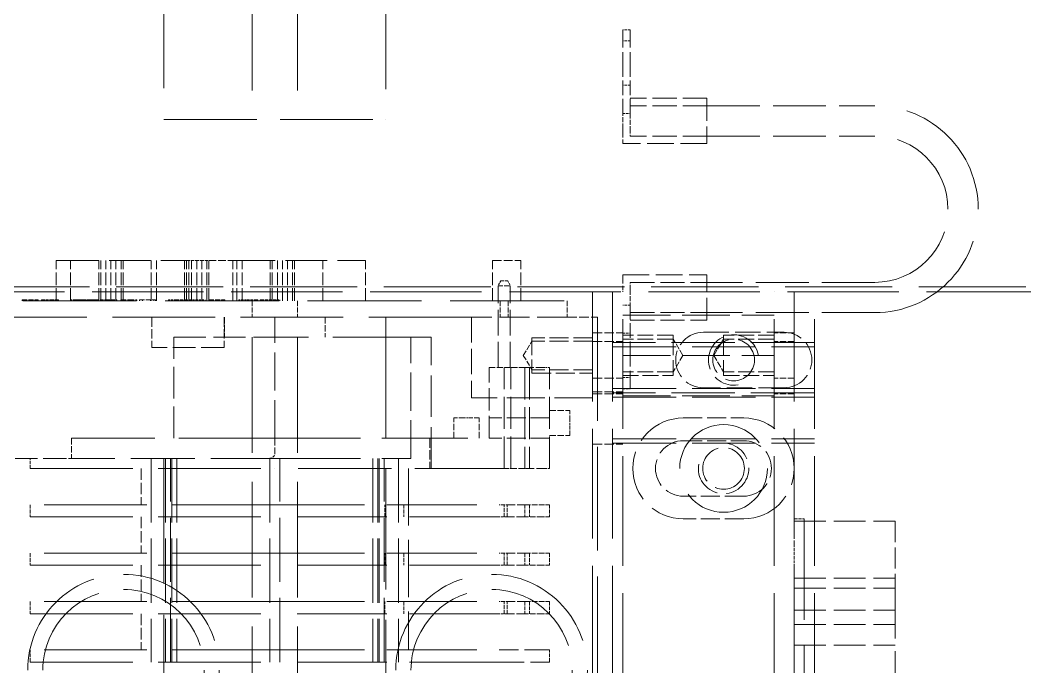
# Model space of a CAD drawing. Header units: millimetres. Extents: x 0 to 5945, y 0 to 4205.
# Drawn here: x 1656.8 to 1756.5, y 2603.3 to 2667.4 of the extents above; entities that cross this region are included whole.
import ezdxf

# ---------------------------------------------------------------- set-up
doc = ezdxf.new("R2010")
doc.units = ezdxf.units.MM
doc.header["$LTSCALE"] = 5
doc.linetypes.add('DASHED', pattern=[0.2067, 0.1654, -0.0413])
doc.layers.add('가려진 것(ISO)', color=2, linetype='DASHED', lineweight=18)

msp = doc.modelspace()

# ---------------------------------------------------------------- linework, layer by layer
at = {"layer": '가려진 것(ISO)', "ltscale": 14.513788}
for p, q in [((1693.076, 2702.557), (1693.076, 2657.557)), ((1693.077, 2637.957), (1693.077, 2592.957))]:
    msp.add_line(p, q, dxfattribs=at)
at = {"layer": '가려진 것(ISO)', "ltscale": 13.868731}
for p, q in [((1679.826, 2700.557), (1679.826, 2657.557)), ((1684.326, 2700.557), (1684.326, 2657.557)), ((1679.827, 2635.957), (1679.827, 2592.957)), ((1684.327, 2635.957), (1684.327, 2592.957))]:
    msp.add_line(p, q, dxfattribs=at)
at = {"layer": '가려진 것(ISO)', "ltscale": 14.997581}
for p, q in [((1671.076, 2688.557), (1671.076, 2657.557)), ((1671.077, 2623.957), (1671.077, 2592.957))]:
    msp.add_line(p, q, dxfattribs=at)
at = {"layer": '가려진 것(ISO)', "ltscale": 2.143226}
for p, q in [((1716.577, 2666.457), (1716.577, 2662.716)), ((1717.327, 2666.457), (1717.327, 2662.716)), ((1717.327, 2630.857), (1717.327, 2634.598))]:
    msp.add_line(p, q, dxfattribs=at)
at = {"layer": '가려진 것(ISO)', "ltscale": 0.285604}
for p, q in [((1717.327, 2666.457), (1716.577, 2666.457)), ((1717.327, 2665.357), (1716.577, 2665.357)), ((1717.327, 2660.957), (1716.577, 2660.957)), ((1716.577, 2658.157), (1717.327, 2658.157)), ((1717.327, 2639.157), (1716.577, 2639.157)), ((1716.577, 2636.357), (1717.327, 2636.357)), ((1716.577, 2631.957), (1717.327, 2631.957)), ((1716.577, 2630.857), (1717.327, 2630.857))]:
    msp.add_line(p, q, dxfattribs=at)
at = {"layer": '가려진 것(ISO)', "ltscale": 1.752175}
for p, q in [((1716.577, 2658.157), (1716.577, 2662.716)), ((1717.327, 2658.157), (1717.327, 2662.716)), ((1717.327, 2639.157), (1717.327, 2634.598))]:
    msp.add_line(p, q, dxfattribs=at)
at = {"layer": '가려진 것(ISO)', "ltscale": 2.895039}
for p, q in [((1724.927, 2659.657), (1717.327, 2659.657)), ((1724.927, 2658.907), (1717.327, 2658.907)), ((1724.927, 2655.907), (1717.327, 2655.907)), ((1717.327, 2641.407), (1724.927, 2641.407)), ((1717.327, 2638.407), (1724.927, 2638.407)), ((1717.327, 2637.657), (1724.927, 2637.657))]:
    msp.add_line(p, q, dxfattribs=at)
at = {"layer": '가려진 것(ISO)', "ltscale": 2.692601}
for p, q in [((1724.927, 2659.657), (1724.927, 2655.157)), ((1724.927, 2637.657), (1724.927, 2642.157))]:
    msp.add_line(p, q, dxfattribs=at)
at = {"layer": '가려진 것(ISO)', "ltscale": 6.34254}
for p, q in [((1724.927, 2658.907), (1741.577, 2658.907)), ((1724.927, 2655.907), (1741.577, 2655.907)), ((1741.577, 2641.407), (1724.927, 2641.407)), ((1741.577, 2638.407), (1724.927, 2638.407))]:
    msp.add_line(p, q, dxfattribs=at)
at = {"layer": '가려진 것(ISO)', "ltscale": 11.145789}
msp.add_line((1671.076, 2657.557), (1693.076, 2657.557), dxfattribs=at)
at = {"layer": '가려진 것(ISO)', "ltscale": 0.608079}
for p, q in [((1716.577, 2656.653), (1716.577, 2658.157)), ((1717.327, 2658.157), (1717.327, 2656.653)), ((1717.327, 2640.661), (1717.327, 2639.157))]:
    msp.add_line(p, q, dxfattribs=at)
at = {"layer": '가려진 것(ISO)', "ltscale": 1.053287}
for p, q in [((1716.577, 2656.653), (1716.577, 2655.157)), ((1716.577, 2642.157), (1716.577, 2640.661))]:
    msp.add_line(p, q, dxfattribs=at)
at = {"layer": '가려진 것(ISO)', "ltscale": 0.596443}
for p, q in [((1717.327, 2656.653), (1717.327, 2655.907)), ((1717.327, 2640.661), (1717.327, 2641.407))]:
    msp.add_line(p, q, dxfattribs=at)
at = {"layer": '가려진 것(ISO)', "ltscale": 3.180743}
for p, q in [((1724.927, 2655.157), (1716.577, 2655.157)), ((1716.577, 2642.157), (1724.927, 2642.157))]:
    msp.add_line(p, q, dxfattribs=at)
at = {"layer": '가려진 것(ISO)', "ltscale": 0.03796}
for p, q in [((1660.413, 2643.557), (1660.513, 2643.557)), ((1677.913, 2643.557), (1678.013, 2643.557))]:
    msp.add_line(p, q, dxfattribs=at)
at = {"layer": '가려진 것(ISO)', "ltscale": 1.523657}
for p, q in [((1660.413, 2639.557), (1660.413, 2643.557)), ((1661.834, 2639.557), (1661.834, 2643.557)), ((1664.631, 2639.557), (1664.631, 2643.557)), ((1664.831, 2639.557), (1664.831, 2643.557)), ((1665.33, 2639.557), (1665.33, 2643.557)), ((1665.83, 2639.557), (1665.83, 2643.557)), ((1666.329, 2639.557), (1666.329, 2643.557)), ((1666.829, 2639.557), (1666.829, 2643.557)), ((1667.028, 2639.557), (1667.028, 2643.557)), ((1669.826, 2639.557), (1669.826, 2643.557)), ((1670.334, 2639.557), (1670.334, 2643.557)), ((1673.131, 2639.557), (1673.131, 2643.557)), ((1673.331, 2639.557), (1673.331, 2643.557)), ((1673.561, 2639.557), (1673.561, 2643.557)), ((1673.83, 2639.557), (1673.83, 2643.557)), ((1674.33, 2639.557), (1674.33, 2643.557)), ((1674.829, 2639.557), (1674.829, 2643.557)), ((1675.329, 2639.557), (1675.329, 2643.557)), ((1675.528, 2639.557), (1675.528, 2643.557)), ((1677.913, 2639.557), (1677.913, 2643.557)), ((1678.326, 2639.557), (1678.326, 2643.557)), ((1678.834, 2639.557), (1678.834, 2643.557)), ((1681.631, 2639.557), (1681.631, 2643.557)), ((1681.831, 2639.557), (1681.831, 2643.557)), ((1682.33, 2639.557), (1682.33, 2643.557)), ((1682.83, 2639.557), (1682.83, 2643.557)), ((1683.329, 2639.557), (1683.329, 2643.557)), ((1683.829, 2639.557), (1683.829, 2643.557)), ((1684.028, 2639.557), (1684.028, 2643.557)), ((1686.826, 2639.557), (1686.826, 2643.557)), ((1691.061, 2639.557), (1691.061, 2643.557)), ((1703.677, 2639.557), (1703.677, 2643.557)), ((1706.477, 2639.557), (1706.477, 2643.557))]:
    msp.add_line(p, q, dxfattribs=at)
at = {"layer": '가려진 것(ISO)', "ltscale": 4.970381}
for p, q in [((1660.513, 2643.557), (1673.561, 2643.557)), ((1678.013, 2643.557), (1691.061, 2643.557))]:
    msp.add_line(p, q, dxfattribs=at)
at = {"layer": '가려진 것(ISO)', "ltscale": 0.145175}
msp.add_line((1673.561, 2643.557), (1673.83, 2643.557), dxfattribs=at)
at = {"layer": '가려진 것(ISO)', "ltscale": 0.268898}
msp.add_line((1673.83, 2643.557), (1674.33, 2643.557), dxfattribs=at)
at = {"layer": '가려진 것(ISO)', "ltscale": 0.269012}
msp.add_line((1674.33, 2643.557), (1674.829, 2643.557), dxfattribs=at)
at = {"layer": '가려진 것(ISO)', "ltscale": 0.269014}
msp.add_line((1674.829, 2643.557), (1675.329, 2643.557), dxfattribs=at)
at = {"layer": '가려진 것(ISO)', "ltscale": 0.107544}
msp.add_line((1675.329, 2643.557), (1675.528, 2643.557), dxfattribs=at)
at = {"layer": '가려진 것(ISO)', "ltscale": 0.908242}
msp.add_line((1675.528, 2643.557), (1677.913, 2643.557), dxfattribs=at)
at = {"layer": '가려진 것(ISO)', "ltscale": 1.0665}
msp.add_line((1703.677, 2643.557), (1706.477, 2643.557), dxfattribs=at)
at = {"layer": '가려진 것(ISO)', "ltscale": 0.212852}
for p, q in [((1704.477, 2641.557), (1704.227, 2641.057)), ((1705.177, 2641.557), (1705.427, 2641.057))]:
    msp.add_line(p, q, dxfattribs=at)
at = {"layer": '가려진 것(ISO)', "ltscale": 0.418765}
msp.add_line((1704.477, 2641.557), (1705.177, 2641.557), dxfattribs=at)
at = {"layer": '가려진 것(ISO)', "ltscale": 13.3425}
msp.add_line((1526.076, 2640.457), (1788.076, 2640.457), dxfattribs=at)
at = {"layer": '가려진 것(ISO)', "ltscale": 12.833244}
msp.add_line((1783.076, 2640.957), (1531.076, 2640.957), dxfattribs=at)
at = {"layer": '가려진 것(ISO)', "ltscale": 0.717954}
msp.add_line((1705.427, 2641.057), (1704.227, 2641.057), dxfattribs=at)
at = {"layer": '가려진 것(ISO)', "ltscale": 3.085509}
for p, q in [((1704.227, 2632.957), (1704.227, 2641.057)), ((1705.427, 2632.957), (1705.427, 2641.057))]:
    msp.add_line(p, q, dxfattribs=at)
at = {"layer": '가려진 것(ISO)', "ltscale": 13.131522}
for p, q in [((1713.577, 2640.457), (1713.577, 2545.457)), ((1715.576, 2640.457), (1715.576, 2545.457)), ((1716.577, 2545.457), (1716.577, 2640.457)), ((1731.577, 2545.457), (1731.577, 2640.457)), ((1733.577, 2640.457), (1733.577, 2545.457)), ((1735.576, 2545.457), (1735.576, 2640.457))]:
    msp.add_line(p, q, dxfattribs=at)
at = {"layer": '가려진 것(ISO)', "ltscale": 0.082451}
msp.add_line((1716.577, 2640.457), (1716.577, 2640.661), dxfattribs=at)
at = {"layer": '가려진 것(ISO)', "ltscale": 13.66715}
msp.add_line((1600.577, 2639.557), (1713.577, 2639.557), dxfattribs=at)
at = {"layer": '가려진 것(ISO)', "ltscale": 0.037994}
for p, q in [((1657.039, 2639.557), (1657.039, 2639.657)), ((1657.122, 2639.557), (1657.122, 2639.657)), ((1658.271, 2639.557), (1658.271, 2639.657)), ((1658.603, 2639.557), (1658.603, 2639.657)), ((1658.941, 2639.557), (1658.941, 2639.657)), ((1659.039, 2639.557), (1659.039, 2639.657)), ((1659.063, 2639.557), (1659.063, 2639.657)), ((1659.288, 2639.557), (1659.288, 2639.657)), ((1660.276, 2639.557), (1660.276, 2639.657)), ((1660.617, 2639.557), (1660.617, 2639.657)), ((1660.623, 2639.557), (1660.623, 2639.657)), ((1660.641, 2639.557), (1660.641, 2639.657)), ((1661.889, 2639.557), (1661.889, 2639.657)), ((1662.215, 2639.557), (1662.215, 2639.657)), ((1662.517, 2639.557), (1662.517, 2639.657)), ((1662.716, 2639.557), (1662.716, 2639.657)), ((1662.89, 2639.557), (1662.89, 2639.657)), ((1663.218, 2639.557), (1663.218, 2639.657)), ((1663.398, 2639.557), (1663.398, 2639.657)), ((1663.556, 2639.557), (1663.556, 2639.657)), ((1663.893, 2639.557), (1663.893, 2639.657)), ((1664.055, 2639.557), (1664.055, 2639.657)), ((1664.261, 2639.557), (1664.261, 2639.657)), ((1664.557, 2639.557), (1664.557, 2639.657)), ((1664.873, 2639.557), (1664.873, 2639.657)), ((1664.9, 2639.557), (1664.9, 2639.657)), ((1664.977, 2639.557), (1664.977, 2639.657)), ((1665.289, 2639.557), (1665.289, 2639.657)), ((1665.37, 2639.557), (1665.37, 2639.657)), ((1665.746, 2639.557), (1665.746, 2639.657)), ((1665.985, 2639.557), (1665.985, 2639.657)), ((1666.111, 2639.557), (1666.111, 2639.657)), ((1666.427, 2639.557), (1666.427, 2639.657)), ((1666.794, 2639.557), (1666.794, 2639.657)), ((1667.134, 2639.557), (1667.134, 2639.657)), ((1668.052, 2639.557), (1668.052, 2639.657)), ((1668.392, 2639.557), (1668.392, 2639.657)), ((1668.656, 2639.557), (1668.656, 2639.657)), ((1668.951, 2639.557), (1668.951, 2639.657)), ((1669.737, 2639.557), (1669.737, 2639.657)), ((1670.094, 2639.557), (1670.094, 2639.657)), ((1670.242, 2639.557), (1670.242, 2639.657)), ((1671.539, 2639.557), (1671.539, 2639.657)), ((1671.563, 2639.557), (1671.563, 2639.657)), ((1671.565, 2639.557), (1671.565, 2639.657)), ((1671.828, 2639.557), (1671.828, 2639.657)), ((1671.871, 2639.557), (1671.871, 2639.657)), ((1673.088, 2639.557), (1673.088, 2639.657)), ((1673.435, 2639.557), (1673.435, 2639.657)), ((1673.609, 2639.557), (1673.609, 2639.657)), ((1673.955, 2639.557), (1673.955, 2639.657)), ((1674.097, 2639.557), (1674.097, 2639.657)), ((1674.857, 2639.557), (1674.857, 2639.657)), ((1675.189, 2639.557), (1675.189, 2639.657)), ((1675.554, 2639.557), (1675.554, 2639.657)), ((1675.637, 2639.557), (1675.637, 2639.657)), ((1676.786, 2639.557), (1676.786, 2639.657)), ((1677.118, 2639.557), (1677.118, 2639.657)), ((1678.502, 2639.557), (1678.502, 2639.657)), ((1678.526, 2639.557), (1678.526, 2639.657)), ((1678.528, 2639.557), (1678.528, 2639.657)), ((1678.791, 2639.557), (1678.791, 2639.657)), ((1678.834, 2639.557), (1678.834, 2639.657)), ((1680.051, 2639.557), (1680.051, 2639.657)), ((1680.398, 2639.557), (1680.398, 2639.657)), ((1680.617, 2639.557), (1680.617, 2639.657)), ((1680.963, 2639.557), (1680.963, 2639.657)), ((1681.127, 2639.557), (1681.127, 2639.657)), ((1681.312, 2639.557), (1681.312, 2639.657)), ((1682.256, 2639.557), (1682.256, 2639.657)), ((1682.588, 2639.557), (1682.588, 2639.657))]:
    msp.add_line(p, q, dxfattribs=at)
at = {"layer": '가려진 것(ISO)', "ltscale": 0.595697}
for p, q in [((1657.039, 2639.657), (1658.603, 2639.657)), ((1675.554, 2639.657), (1677.118, 2639.657))]:
    msp.add_line(p, q, dxfattribs=at)
at = {"layer": '가려진 것(ISO)', "ltscale": 0.006846}
msp.add_line((1660.623, 2639.657), (1660.641, 2639.657), dxfattribs=at)
at = {"layer": '가려진 것(ISO)', "ltscale": 0.124153}
msp.add_line((1661.889, 2639.657), (1662.215, 2639.657), dxfattribs=at)
at = {"layer": '가려진 것(ISO)', "ltscale": 0.8211}
msp.add_line((1662.215, 2639.657), (1662.716, 2639.657), dxfattribs=at)
at = {"layer": '가려진 것(ISO)', "ltscale": 0.821279}
msp.add_line((1662.716, 2639.657), (1663.218, 2639.657), dxfattribs=at)
at = {"layer": '가려진 것(ISO)', "ltscale": 0.128783}
for p, q in [((1663.218, 2639.657), (1663.556, 2639.657)), ((1733.587, 2620.807), (1733.587, 2621.145)), ((1733.587, 2606.91), (1733.587, 2607.248))]:
    msp.add_line(p, q, dxfattribs=at)
at = {"layer": '가려진 것(ISO)', "ltscale": 0.811914}
msp.add_line((1663.556, 2639.657), (1664.055, 2639.657), dxfattribs=at)
at = {"layer": '가려진 것(ISO)', "ltscale": 0.812276}
msp.add_line((1664.055, 2639.657), (1664.557, 2639.657), dxfattribs=at)
at = {"layer": '가려진 것(ISO)', "ltscale": 0.130327}
msp.add_line((1664.557, 2639.657), (1664.9, 2639.657), dxfattribs=at)
at = {"layer": '가려진 것(ISO)', "ltscale": 0.046859}
msp.add_line((1664.9, 2639.657), (1664.977, 2639.657), dxfattribs=at)
at = {"layer": '가려진 것(ISO)', "ltscale": 0.149621}
msp.add_line((1664.977, 2639.657), (1665.37, 2639.657), dxfattribs=at)
at = {"layer": '가려진 것(ISO)', "ltscale": 0.413231}
msp.add_line((1665.37, 2639.657), (1666.111, 2639.657), dxfattribs=at)
at = {"layer": '가려진 것(ISO)', "ltscale": 0.120294}
msp.add_line((1666.111, 2639.657), (1666.427, 2639.657), dxfattribs=at)
at = {"layer": '가려진 것(ISO)', "ltscale": 0.604186}
msp.add_line((1668.656, 2639.657), (1670.242, 2639.657), dxfattribs=at)
at = {"layer": '가려진 것(ISO)', "ltscale": 0.239145}
msp.add_line((1674.561, 2639.657), (1675.189, 2639.657), dxfattribs=at)
at = {"layer": '가려진 것(ISO)', "ltscale": 0.609403}
for p, q in [((1679.827, 2639.557), (1679.827, 2637.957)), ((1684.327, 2639.557), (1684.327, 2637.957)), ((1704.427, 2639.557), (1704.427, 2637.957)), ((1705.227, 2639.557), (1705.227, 2637.957)), ((1711.077, 2639.557), (1711.077, 2637.957))]:
    msp.add_line(p, q, dxfattribs=at)
at = {"layer": '가려진 것(ISO)', "ltscale": 0.216764}
msp.add_line((1682.019, 2639.657), (1682.588, 2639.657), dxfattribs=at)
at = {"layer": '가려진 것(ISO)', "ltscale": 12.302163}
msp.add_line((1701.577, 2637.957), (1612.577, 2637.957), dxfattribs=at)
at = {"layer": '가려진 것(ISO)', "ltscale": 1.142718}
for p, q in [((1669.884, 2637.957), (1669.884, 2634.957)), ((1677.046, 2637.957), (1677.046, 2634.957)), ((1677.072, 2637.957), (1677.072, 2634.957)), ((1713.577, 2636.407), (1716.577, 2636.407)), ((1713.577, 2635.557), (1716.577, 2635.557)), ((1713.577, 2631.907), (1716.577, 2631.907)), ((1713.577, 2630.557), (1716.577, 2630.557)), ((1713.577, 2630.357), (1716.577, 2630.357)), ((1697.447, 2625.957), (1697.447, 2622.957)), ((1713.577, 2625.357), (1716.577, 2625.357))]:
    msp.add_line(p, q, dxfattribs=at)
at = {"layer": '가려진 것(ISO)', "ltscale": 0.761779}
for p, q in [((1677.077, 2637.957), (1677.077, 2635.957)), ((1687.077, 2637.957), (1687.077, 2635.957)), ((1733.577, 2636.407), (1731.577, 2636.407)), ((1733.577, 2635.557), (1731.577, 2635.557)), ((1733.577, 2631.907), (1731.577, 2631.907)), ((1733.577, 2630.357), (1731.577, 2630.357)), ((1709.327, 2628.707), (1711.327, 2628.707)), ((1699.827, 2625.957), (1699.827, 2627.957)), ((1702.327, 2625.957), (1702.327, 2627.957)), ((1661.932, 2625.957), (1661.932, 2623.957)), ((1709.327, 2626.207), (1711.327, 2626.207))]:
    msp.add_line(p, q, dxfattribs=at)
at = {"layer": '가려진 것(ISO)', "ltscale": 4.571172}
for p, q in [((1682.077, 2625.957), (1682.077, 2637.957)), ((1695.577, 2623.957), (1695.577, 2635.957)), ((1713.577, 2629.957), (1701.577, 2629.957))]:
    msp.add_line(p, q, dxfattribs=at)
at = {"layer": '가려진 것(ISO)', "ltscale": 3.047415}
for p, q in [((1701.577, 2637.957), (1701.577, 2629.957)), ((1724.576, 2636.457), (1732.576, 2636.457)), ((1732.576, 2630.957), (1724.576, 2630.957))]:
    msp.add_line(p, q, dxfattribs=at)
at = {"layer": '가려진 것(ISO)', "ltscale": 3.618824}
msp.add_line((1711.077, 2637.957), (1701.577, 2637.957), dxfattribs=at)
at = {"layer": '가려진 것(ISO)', "ltscale": 1.142352}
msp.add_line((1711.077, 2637.957), (1714.076, 2637.957), dxfattribs=at)
at = {"layer": '가려진 것(ISO)', "ltscale": 12.44039}
msp.add_line((1714.076, 2637.957), (1714.076, 2547.957), dxfattribs=at)
at = {"layer": '가려진 것(ISO)', "ltscale": 5.71399}
for p, q in [((1716.577, 2638.157), (1731.577, 2638.157)), ((1716.577, 2634.157), (1731.577, 2634.157)), ((1716.577, 2630.157), (1731.577, 2630.157))]:
    msp.add_line(p, q, dxfattribs=at)
at = {"layer": '가려진 것(ISO)', "ltscale": 3.809293}
for p, q in [((1672.077, 2635.957), (1682.077, 2635.957)), ((1672.077, 2625.957), (1672.077, 2635.957)), ((1704.823, 2622.957), (1704.823, 2632.957)), ((1705.498, 2622.957), (1705.498, 2632.957)), ((1706.869, 2632.957), (1706.869, 2622.957)), ((1707.327, 2632.957), (1707.327, 2622.957)), ((1709.327, 2622.957), (1709.327, 2632.957)), ((1733.577, 2617.727), (1743.577, 2617.727)), ((1733.577, 2612.075), (1743.577, 2612.075)), ((1733.577, 2611.099), (1743.577, 2611.099)), ((1733.577, 2608.897), (1743.577, 2608.897)), ((1733.577, 2607.495), (1743.577, 2607.495)), ((1733.577, 2605.446), (1743.577, 2605.446))]:
    msp.add_line(p, q, dxfattribs=at)
at = {"layer": '가려진 것(ISO)', "ltscale": 11.779073}
msp.add_line((1697.577, 2635.957), (1682.077, 2635.957), dxfattribs=at)
at = {"layer": '가려진 것(ISO)', "ltscale": 4.952111}
msp.add_line((1697.577, 2622.957), (1697.577, 2635.957), dxfattribs=at)
at = {"layer": '가려진 것(ISO)', "ltscale": 0.633194}
for q in [(1707.577, 2635.582), (1707.577, 2632.732)]:
    msp.add_line((1706.721, 2634.157), q, dxfattribs=at)
at = {"layer": '가려진 것(ISO)', "ltscale": 2.285536}
for p, q in [((1713.577, 2635.907), (1707.577, 2635.907)), ((1713.577, 2635.582), (1707.577, 2635.582)), ((1713.577, 2632.732), (1707.577, 2632.732)), ((1707.577, 2632.407), (1713.577, 2632.407)), ((1709.327, 2627.957), (1703.327, 2627.957)), ((1722.576, 2627.957), (1728.576, 2627.957)), ((1709.327, 2625.957), (1703.327, 2625.957)), ((1722.576, 2625.707), (1728.576, 2625.707)), ((1728.576, 2620.207), (1722.576, 2620.207)), ((1728.576, 2617.957), (1722.576, 2617.957))]:
    msp.add_line(p, q, dxfattribs=at)
at = {"layer": '가려진 것(ISO)', "ltscale": 2.094223}
msp.add_line((1707.577, 2635.907), (1707.577, 2632.407), dxfattribs=at)
at = {"layer": '가려진 것(ISO)', "ltscale": 7.618686}
for p, q in [((1735.576, 2635.457), (1715.576, 2635.457)), ((1715.576, 2635.024), (1735.576, 2635.024)), ((1715.576, 2630.89), (1735.576, 2630.89)), ((1735.576, 2630.457), (1715.576, 2630.457)), ((1715.576, 2630.024), (1735.576, 2630.024)), ((1715.576, 2625.89), (1735.576, 2625.89)), ((1715.576, 2625.457), (1735.576, 2625.457))]:
    msp.add_line(p, q, dxfattribs=at)
at = {"layer": '가려진 것(ISO)', "ltscale": 1.904597}
for p, q in [((1721.577, 2636.157), (1716.577, 2636.157)), ((1721.577, 2635.778), (1716.577, 2635.778)), ((1731.577, 2636.157), (1726.577, 2636.157)), ((1731.577, 2635.778), (1726.577, 2635.778)), ((1721.577, 2632.536), (1716.577, 2632.536)), ((1731.577, 2632.536), (1726.577, 2632.536)), ((1716.577, 2632.157), (1721.577, 2632.157)), ((1726.577, 2632.157), (1731.577, 2632.157))]:
    msp.add_line(p, q, dxfattribs=at)
at = {"layer": '가려진 것(ISO)', "ltscale": 2.393412}
for p, q in [((1721.577, 2636.157), (1721.577, 2632.157)), ((1726.577, 2636.157), (1726.577, 2632.157))]:
    msp.add_line(p, q, dxfattribs=at)
at = {"layer": '가려진 것(ISO)', "ltscale": 0.720299}
for p, q in [((1722.551, 2634.157), (1721.577, 2635.778)), ((1725.603, 2634.157), (1726.577, 2635.778)), ((1722.551, 2634.157), (1721.577, 2632.536)), ((1725.603, 2634.157), (1726.577, 2632.536))]:
    msp.add_line(p, q, dxfattribs=at)
at = {"layer": '가려진 것(ISO)', "ltscale": 2.728328}
msp.add_line((1677.046, 2634.957), (1669.884, 2634.957), dxfattribs=at)
at = {"layer": '가려진 것(ISO)', "ltscale": 0.013584}
msp.add_line((1677.072, 2634.957), (1677.046, 2634.957), dxfattribs=at)
at = {"layer": '가려진 것(ISO)', "ltscale": 0.731631}
msp.add_line((1703.327, 2632.957), (1705.248, 2632.957), dxfattribs=at)
at = {"layer": '가려진 것(ISO)', "ltscale": 2.666475}
msp.add_line((1703.327, 2625.957), (1703.327, 2632.957), dxfattribs=at)
at = {"layer": '가려진 것(ISO)', "ltscale": 0.149495}
for p, q in [((1705.248, 2632.957), (1705.498, 2632.957)), ((1705.498, 2622.957), (1705.248, 2622.957))]:
    msp.add_line(p, q, dxfattribs=at)
at = {"layer": '가려진 것(ISO)', "ltscale": 0.765764}
for p, q in [((1705.498, 2632.957), (1706.869, 2632.957)), ((1706.869, 2622.957), (1705.498, 2622.957))]:
    msp.add_line(p, q, dxfattribs=at)
at = {"layer": '가려진 것(ISO)', "ltscale": 1.061174}
for p, q in [((1706.869, 2632.957), (1708.906, 2632.957)), ((1708.906, 2622.957), (1706.869, 2622.957))]:
    msp.add_line(p, q, dxfattribs=at)
at = {"layer": '가려진 것(ISO)', "ltscale": 0.220967}
for p, q in [((1708.906, 2632.957), (1709.327, 2632.957)), ((1709.327, 2622.957), (1708.906, 2622.957))]:
    msp.add_line(p, q, dxfattribs=at)
at = {"layer": '가려진 것(ISO)', "ltscale": 0.598278}
for p, q in [((1711.327, 2627.707), (1711.327, 2628.707)), ((1700.827, 2627.957), (1699.827, 2627.957)), ((1702.327, 2627.957), (1701.327, 2627.957)), ((1711.327, 2626.207), (1711.327, 2627.207))]:
    msp.add_line(p, q, dxfattribs=at)
at = {"layer": '가려진 것(ISO)', "ltscale": 0.19037}
for p, q in [((1700.827, 2627.957), (1701.327, 2627.957)), ((1711.327, 2627.707), (1711.327, 2627.207))]:
    msp.add_line(p, q, dxfattribs=at)
at = {"layer": '가려진 것(ISO)', "ltscale": 11.501881}
msp.add_line((1682.077, 2625.957), (1661.932, 2625.957), dxfattribs=at)
at = {"layer": '가려진 것(ISO)', "ltscale": 0.897467}
msp.add_line((1682.077, 2625.957), (1682.077, 2624.457), dxfattribs=at)
at = {"layer": '가려진 것(ISO)', "ltscale": 10.2806}
msp.add_line((1682.077, 2625.957), (1703.327, 2625.957), dxfattribs=at)
at = {"layer": '가려진 것(ISO)', "ltscale": 2.679769}
msp.add_line((1653.559, 2623.957), (1660.594, 2623.957), dxfattribs=at)
at = {"layer": '가려진 것(ISO)', "ltscale": 0.380839}
for p, q in [((1657.827, 2622.957), (1657.827, 2623.957)), ((1733.577, 2617.957), (1734.577, 2617.957))]:
    msp.add_line(p, q, dxfattribs=at)
at = {"layer": '가려진 것(ISO)', "ltscale": 0.997552}
msp.add_line((1660.594, 2623.957), (1661.932, 2623.957), dxfattribs=at)
at = {"layer": '가려진 것(ISO)', "ltscale": 7.673842}
msp.add_line((1682.077, 2623.957), (1661.932, 2623.957), dxfattribs=at)
at = {"layer": '가려진 것(ISO)', "ltscale": 7.694874}
for p, q in [((1669.827, 2623.957), (1669.827, 2603.757)), ((1671.227, 2623.957), (1671.227, 2603.757)), ((1671.727, 2603.757), (1671.727, 2623.957)), ((1671.868, 2623.957), (1671.868, 2603.757)), ((1672.368, 2623.957), (1672.368, 2603.757)), ((1681.577, 2623.957), (1681.577, 2603.757)), ((1682.577, 2603.757), (1682.577, 2623.957)), ((1691.786, 2623.957), (1691.786, 2603.757)), ((1692.286, 2623.957), (1692.286, 2603.757)), ((1692.427, 2623.957), (1692.427, 2603.757)), ((1692.927, 2603.757), (1692.927, 2623.957)), ((1694.327, 2623.957), (1694.327, 2603.757))]:
    msp.add_line(p, q, dxfattribs=at)
at = {"layer": '가려진 것(ISO)', "ltscale": 10.259192}
msp.add_line((1682.077, 2623.957), (1695.577, 2623.957), dxfattribs=at)
at = {"layer": '가려진 것(ISO)', "ltscale": 12.2857}
for p, q in [((1657.827, 2622.957), (1682.077, 2622.957)), ((1682.077, 2619.357), (1657.827, 2619.357)), ((1657.827, 2618.157), (1682.077, 2618.157)), ((1682.077, 2614.557), (1657.827, 2614.557)), ((1657.827, 2613.357), (1682.077, 2613.357)), ((1682.077, 2609.757), (1657.827, 2609.757)), ((1657.827, 2608.557), (1682.077, 2608.557)), ((1682.077, 2604.957), (1657.827, 2604.957)), ((1657.827, 2603.757), (1682.077, 2603.757))]:
    msp.add_line(p, q, dxfattribs=at)
at = {"layer": '가려진 것(ISO)', "ltscale": 1.371282}
for p, q in [((1668.827, 2622.957), (1668.827, 2619.357)), ((1668.827, 2618.157), (1668.827, 2614.557)), ((1668.827, 2613.357), (1668.827, 2609.757)), ((1668.827, 2608.557), (1668.827, 2604.957))]:
    msp.add_line(p, q, dxfattribs=at)
at = {"layer": '가려진 것(ISO)', "ltscale": 11.209899}
msp.add_line((1705.248, 2622.957), (1682.077, 2622.957), dxfattribs=at)
at = {"layer": '가려진 것(ISO)', "ltscale": 6.856808}
msp.add_line((1695.327, 2622.957), (1695.327, 2604.957), dxfattribs=at)
at = {"layer": '가려진 것(ISO)', "ltscale": 0.003709}
for p, q in [((1733.577, 2622.73), (1733.587, 2622.73)), ((1733.577, 2622.286), (1733.587, 2622.286)), ((1733.577, 2622.027), (1733.587, 2622.027)), ((1733.577, 2621.964), (1733.587, 2621.964)), ((1733.577, 2621.51), (1733.587, 2621.51)), ((1733.577, 2621.145), (1733.587, 2621.145)), ((1733.577, 2620.807), (1733.587, 2620.807)), ((1733.577, 2620.284), (1733.587, 2620.284)), ((1733.577, 2620.114), (1733.587, 2620.114)), ((1733.577, 2619.926), (1733.587, 2619.926)), ((1733.577, 2619.421), (1733.587, 2619.421)), ((1733.577, 2619.105), (1733.587, 2619.105)), ((1733.577, 2619.065), (1733.587, 2619.065)), ((1733.577, 2617.203), (1733.587, 2617.203)), ((1733.577, 2617.177), (1733.587, 2617.177)), ((1733.577, 2616.364), (1733.587, 2616.364)), ((1733.577, 2616.032), (1733.587, 2616.032)), ((1733.577, 2615.193), (1733.587, 2615.193)), ((1733.577, 2615.084), (1733.587, 2615.084)), ((1733.577, 2614.784), (1733.587, 2614.784)), ((1733.577, 2614.737), (1733.587, 2614.737)), ((1733.577, 2613.22), (1733.587, 2613.22)), ((1733.577, 2613.173), (1733.587, 2613.173)), ((1733.577, 2612.874), (1733.587, 2612.874)), ((1733.577, 2612.685), (1733.587, 2612.685)), ((1733.577, 2612.568), (1733.587, 2612.568)), ((1733.577, 2612.426), (1733.587, 2612.426)), ((1733.577, 2612.339), (1733.587, 2612.339)), ((1733.577, 2612.308), (1733.587, 2612.308)), ((1733.577, 2612.221), (1733.587, 2612.221)), ((1733.577, 2612.217), (1733.587, 2612.217)), ((1733.577, 2612.158), (1733.587, 2612.158)), ((1733.577, 2612.136), (1733.587, 2612.136)), ((1733.577, 2612.094), (1733.587, 2612.094)), ((1733.577, 2611.322), (1733.587, 2611.322)), ((1733.577, 2610.989), (1733.587, 2610.989)), ((1733.577, 2610.763), (1733.587, 2610.763)), ((1733.577, 2608.834), (1733.587, 2608.834)), ((1733.577, 2608.833), (1733.587, 2608.833)), ((1733.577, 2608.749), (1733.587, 2608.749)), ((1733.577, 2608.449), (1733.587, 2608.449)), ((1733.577, 2608.402), (1733.587, 2608.402)), ((1733.577, 2608.389), (1733.587, 2608.389)), ((1733.577, 2608.13), (1733.587, 2608.13)), ((1733.577, 2608.067), (1733.587, 2608.067)), ((1733.577, 2607.613), (1733.587, 2607.613)), ((1733.577, 2607.248), (1733.587, 2607.248)), ((1733.577, 2606.91), (1733.587, 2606.91)), ((1733.577, 2606.885), (1733.587, 2606.885)), ((1733.577, 2606.838), (1733.587, 2606.838)), ((1733.577, 2606.538), (1733.587, 2606.538)), ((1733.577, 2606.441), (1733.587, 2606.441)), ((1733.577, 2606.387), (1733.587, 2606.387)), ((1733.577, 2606.217), (1733.587, 2606.217)), ((1733.577, 2606.103), (1733.587, 2606.103)), ((1733.577, 2606.029), (1733.587, 2606.029)), ((1733.577, 2605.58), (1733.587, 2605.58)), ((1733.577, 2605.524), (1733.587, 2605.524)), ((1733.577, 2605.41), (1733.587, 2605.41)), ((1733.577, 2605.222), (1733.587, 2605.222)), ((1733.577, 2605.208), (1733.587, 2605.208)), ((1733.577, 2605.168), (1733.587, 2605.168)), ((1733.577, 2604.717), (1733.587, 2604.717)), ((1733.577, 2604.401), (1733.587, 2604.401)), ((1733.577, 2604.361), (1733.587, 2604.361)), ((1733.577, 2603.28), (1733.587, 2603.28))]:
    msp.add_line(p, q, dxfattribs=at)
at = {"layer": '가려진 것(ISO)', "ltscale": 0.168915}
for p, q in [((1733.587, 2622.286), (1733.587, 2622.73)), ((1733.587, 2608.389), (1733.587, 2608.833))]:
    msp.add_line(p, q, dxfattribs=at)
at = {"layer": '가려진 것(ISO)', "ltscale": 0.098685}
for p, q in [((1733.587, 2622.027), (1733.587, 2622.286)), ((1733.587, 2608.13), (1733.587, 2608.389))]:
    msp.add_line(p, q, dxfattribs=at)
at = {"layer": '가려진 것(ISO)', "ltscale": 0.833822}
for p, q in [((1733.587, 2620.114), (1733.587, 2620.807)), ((1733.587, 2619.421), (1733.587, 2620.114)), ((1733.587, 2606.217), (1733.587, 2606.91)), ((1733.587, 2605.524), (1733.587, 2606.217))]:
    msp.add_line(p, q, dxfattribs=at)
at = {"layer": '가려진 것(ISO)', "ltscale": 0.135729}
for p, q in [((1733.587, 2619.065), (1733.587, 2619.421)), ((1733.587, 2605.168), (1733.587, 2605.524))]:
    msp.add_line(p, q, dxfattribs=at)
at = {"layer": '가려진 것(ISO)', "ltscale": 0.457027}
for p, q in [((1657.827, 2619.357), (1657.827, 2618.157)), ((1693, 2618.157), (1693, 2619.357)), ((1693, 2618.157), (1693, 2619.357)), ((1694.856, 2619.357), (1694.856, 2618.157)), ((1704.823, 2618.157), (1704.823, 2619.357)), ((1705.104, 2618.157), (1705.104, 2619.357)), ((1706.869, 2619.357), (1706.869, 2618.157)), ((1707.327, 2619.357), (1707.327, 2618.157)), ((1709.327, 2619.357), (1709.327, 2618.157)), ((1657.827, 2614.557), (1657.827, 2613.357)), ((1693, 2613.357), (1693, 2614.557)), ((1693, 2613.357), (1693, 2614.557)), ((1694.856, 2614.557), (1694.856, 2613.357)), ((1704.823, 2613.357), (1704.823, 2614.557)), ((1705.104, 2613.357), (1705.104, 2614.557)), ((1706.869, 2614.557), (1706.869, 2613.357)), ((1707.327, 2614.557), (1707.327, 2613.357)), ((1709.327, 2614.557), (1709.327, 2613.357)), ((1657.827, 2609.757), (1657.827, 2608.557)), ((1693, 2608.557), (1693, 2609.757)), ((1693, 2608.557), (1693, 2609.757)), ((1694.856, 2609.757), (1694.856, 2608.557)), ((1704.823, 2608.557), (1704.823, 2609.757)), ((1705.104, 2608.557), (1705.104, 2609.757)), ((1706.869, 2609.757), (1706.869, 2608.557)), ((1707.327, 2609.757), (1707.327, 2608.557)), ((1709.327, 2609.757), (1709.327, 2608.557)), ((1657.827, 2603.757), (1657.827, 2604.957)), ((1709.327, 2603.757), (1709.327, 2604.957))]:
    msp.add_line(p, q, dxfattribs=at)
at = {"layer": '가려진 것(ISO)', "ltscale": 10.764393}
for p, q in [((1682.077, 2619.357), (1704.327, 2619.357)), ((1704.327, 2618.157), (1682.077, 2618.157)), ((1682.077, 2614.557), (1704.327, 2614.557)), ((1704.327, 2613.357), (1682.077, 2613.357)), ((1682.077, 2609.757), (1704.327, 2609.757)), ((1704.327, 2608.557), (1682.077, 2608.557)), ((1682.077, 2604.957), (1704.327, 2604.957)), ((1704.327, 2603.757), (1682.077, 2603.757))]:
    msp.add_line(p, q, dxfattribs=at)
at = {"layer": '가려진 것(ISO)', "ltscale": 0.117238}
for p, q in [((1704.635, 2619.357), (1704.327, 2619.357)), ((1704.327, 2618.157), (1704.635, 2618.157)), ((1704.635, 2614.557), (1704.327, 2614.557)), ((1704.327, 2613.357), (1704.635, 2613.357)), ((1704.635, 2609.757), (1704.327, 2609.757)), ((1704.327, 2608.557), (1704.635, 2608.557))]:
    msp.add_line(p, q, dxfattribs=at)
at = {"layer": '가려진 것(ISO)', "ltscale": 0.287355}
for p, q in [((1704.635, 2619.357), (1705.104, 2619.357)), ((1705.104, 2618.157), (1704.635, 2618.157)), ((1704.635, 2614.557), (1705.104, 2614.557)), ((1705.104, 2613.357), (1704.635, 2613.357)), ((1704.635, 2609.757), (1705.104, 2609.757)), ((1705.104, 2608.557), (1704.635, 2608.557))]:
    msp.add_line(p, q, dxfattribs=at)
at = {"layer": '가려진 것(ISO)', "ltscale": 0.985736}
for p, q in [((1705.104, 2619.357), (1706.869, 2619.357)), ((1706.869, 2618.157), (1705.104, 2618.157)), ((1705.104, 2614.557), (1706.869, 2614.557)), ((1706.869, 2613.357), (1705.104, 2613.357)), ((1705.104, 2609.757), (1706.869, 2609.757)), ((1706.869, 2608.557), (1705.104, 2608.557))]:
    msp.add_line(p, q, dxfattribs=at)
at = {"layer": '가려진 것(ISO)', "ltscale": 0.670617}
for p, q in [((1706.869, 2619.357), (1708.63, 2619.357)), ((1708.63, 2618.157), (1706.869, 2618.157)), ((1706.869, 2614.557), (1708.63, 2614.557)), ((1708.63, 2613.357), (1706.869, 2613.357)), ((1706.869, 2609.757), (1708.63, 2609.757)), ((1708.63, 2608.557), (1706.869, 2608.557))]:
    msp.add_line(p, q, dxfattribs=at)
at = {"layer": '가려진 것(ISO)', "ltscale": 0.242476}
for p, q in [((1708.63, 2619.357), (1709.108, 2619.357)), ((1709.108, 2618.157), (1708.63, 2618.157)), ((1708.63, 2614.557), (1709.108, 2614.557)), ((1709.108, 2613.357), (1708.63, 2613.357)), ((1708.63, 2609.757), (1709.108, 2609.757)), ((1709.108, 2608.557), (1708.63, 2608.557))]:
    msp.add_line(p, q, dxfattribs=at)
at = {"layer": '가려진 것(ISO)', "ltscale": 0.566028}
for p, q in [((1709.327, 2619.357), (1709.108, 2619.357)), ((1709.108, 2618.157), (1709.327, 2618.157)), ((1709.327, 2614.557), (1709.108, 2614.557)), ((1709.108, 2613.357), (1709.327, 2613.357)), ((1709.327, 2609.757), (1709.108, 2609.757)), ((1709.108, 2608.557), (1709.327, 2608.557))]:
    msp.add_line(p, q, dxfattribs=at)
at = {"layer": '가려진 것(ISO)', "ltscale": 0.709145}
msp.add_line((1733.587, 2617.203), (1733.587, 2619.065), dxfattribs=at)
at = {"layer": '가려진 것(ISO)', "ltscale": 12.094824}
msp.add_line((1734.577, 2617.957), (1734.577, 2567.957), dxfattribs=at)
at = {"layer": '가려진 것(ISO)', "ltscale": 2.525035}
msp.add_line((1743.577, 2617.727), (1743.577, 2611.099), dxfattribs=at)
at = {"layer": '가려진 것(ISO)', "ltscale": 0.765483}
msp.add_line((1733.587, 2615.193), (1733.587, 2617.203), dxfattribs=at)
at = {"layer": '가려진 것(ISO)', "ltscale": 0.252265}
msp.add_line((1733.587, 2610.989), (1733.587, 2611.652), dxfattribs=at)
at = {"layer": '가려진 것(ISO)', "ltscale": 0.734613}
msp.add_line((1733.587, 2608.834), (1733.587, 2610.763), dxfattribs=at)
at = {"layer": '가려진 것(ISO)', "ltscale": 6.046969}
msp.add_line((1743.577, 2611.099), (1743.577, 2595.224), dxfattribs=at)
at = {"layer": '가려진 것(ISO)', "ltscale": 2.991791}
for p, q in [((1709.327, 2604.957), (1704.327, 2604.957)), ((1704.327, 2603.757), (1709.327, 2603.757))]:
    msp.add_line(p, q, dxfattribs=at)
at = {"layer": '가려진 것(ISO)', "ltscale": 0.719178}
msp.add_line((1733.587, 2603.28), (1733.587, 2605.168), dxfattribs=at)
at = {"layer": '가려진 것(ISO)', "ltscale": 4.94729}
for centre in [(1727.576, 2633.707), (1726.576, 2622.957)]:
    msp.add_circle(centre, 2.067, dxfattribs=at)
at = {"layer": '가려진 것(ISO)', "ltscale": 13.222959}
msp.add_circle((1726.576, 2622.957), 4.35, dxfattribs=at)
at = {"layer": '가려진 것(ISO)', "ltscale": 14.438863}
for centre in [(1667.076, 2602.957), (1703.576, 2602.957)]:
    msp.add_circle(centre, 9.5, dxfattribs=at)
at = {"layer": '가려진 것(ISO)', "ltscale": 12.159042}
for centre in [(1667.076, 2602.957), (1703.576, 2602.957)]:
    msp.add_circle(centre, 8, dxfattribs=at)
at = {"layer": '가려진 것(ISO)', "ltscale": 15.578773}
msp.add_arc((1741.577, 2648.657), 10.25, 270, 90, dxfattribs=at)
at = {"layer": '가려진 것(ISO)', "ltscale": 11.019133}
msp.add_arc((1741.577, 2648.657), 7.25, 270, 90, dxfattribs=at)
at = {"layer": '가려진 것(ISO)', "ltscale": 3.290979}
for centre, start, end in [((1724.576, 2633.707), 90, 270), ((1732.576, 2633.707), 270, 90), ((1722.576, 2622.957), 90, 270), ((1728.576, 2622.957), 270, 90)]:
    msp.add_arc(centre, 2.75, start, end, dxfattribs=at)
at = {"layer": '가려진 것(ISO)', "ltscale": 4.487736}
for centre, start, end in [((1727.576, 2633.707), 10, 280), ((1726.576, 2622.957), 170, 80), ((1726.576, 2622.957), 170, 80)]:
    msp.add_arc(centre, 2.5, start, end, dxfattribs=at)
at = {"layer": '가려진 것(ISO)', "ltscale": 5.983681}
for centre, start, end in [((1722.576, 2622.957), 90, 270), ((1728.576, 2622.957), 270, 90)]:
    msp.add_arc(centre, 5, start, end, dxfattribs=at)
at = {"layer": '가려진 것(ISO)', "ltscale": 0.299089}
msp.add_arc((1681.577, 2624.457), 0.5, 270, 0, dxfattribs=at)
at = {"layer": '가려진 것(ISO)', "ltscale": 0.144027}
msp.add_open_spline([(1658.941, 2639.657), (1658.944, 2639.657), (1658.947, 2639.657), (1658.974, 2639.657), (1658.993, 2639.657), (1659.026, 2639.657), (1659.032, 2639.657), (1659.039, 2639.657)], degree=3, knots=[-0.06705196, -0.06705196, -0.06705196, -0.06705196, -0.05654274, -0.05654274, -0.04683005, -0.04683005, -0.04468196, -0.04468196, -0.04468196, -0.04468196], dxfattribs=at)
at = {"layer": '가려진 것(ISO)', "ltscale": 0.292363}
msp.add_open_spline([(1659.039, 2639.657), (1659.149, 2639.657), (1659.265, 2639.657), (1659.465, 2639.657), (1659.598, 2639.657), (1659.782, 2639.657)], degree=3, knots=[-0.1379083, -0.1379083, -0.1379083, -0.1379083, -0.0551489, -0.0551489, 0, 0, 0, 0], dxfattribs=at)
at = {"layer": '가려진 것(ISO)', "ltscale": 0.469632}
msp.add_open_spline([(1659.782, 2639.657), (1659.855, 2639.657), (1659.928, 2639.657), (1660.066, 2639.657), (1660.13, 2639.657), (1660.308, 2639.657), (1660.388, 2639.657), (1660.496, 2639.657), (1660.542, 2639.657), (1660.608, 2639.657), (1660.617, 2639.657), (1660.623, 2639.657)], degree=3, knots=[-0.09783855, -0.09783855, -0.09783855, -0.09783855, -0.08519079, -0.08519079, -0.07349018, -0.07349018, -0.05129311, -0.05129311, -0.02653278, -0.02653278, 0, 0, 0, 0], dxfattribs=at)
at = {"layer": '가려진 것(ISO)', "ltscale": 0.658138}
msp.add_open_spline([(1666.794, 2639.657), (1666.798, 2639.657), (1666.804, 2639.657), (1666.855, 2639.657), (1666.89, 2639.657), (1666.994, 2639.657), (1667.045, 2639.657), (1667.154, 2639.657), (1667.22, 2639.657), (1667.39, 2639.657), (1667.491, 2639.657), (1667.592, 2639.657)], degree=3, knots=[-0.1370114, -0.1370114, -0.1370114, -0.1370114, -0.1027814, -0.1027814, -0.0760911, -0.0760911, -0.0548031, -0.0548031, -0.0303766, -0.0303766, 0, 0, 0, 0], dxfattribs=at)
at = {"layer": '가려진 것(ISO)', "ltscale": 0.660812}
msp.add_open_spline([(1667.592, 2639.657), (1667.657, 2639.657), (1667.721, 2639.657), (1667.842, 2639.657), (1667.897, 2639.657), (1668.023, 2639.657), (1668.086, 2639.657), (1668.2, 2639.657), (1668.252, 2639.657), (1668.369, 2639.657), (1668.383, 2639.657), (1668.392, 2639.657)], degree=3, knots=[-0.2257742, -0.2257742, -0.2257742, -0.2257742, -0.1949759, -0.1949759, -0.1668431, -0.1668431, -0.1272282, -0.1272282, -0.0817936, -0.0817936, 0, 0, 0, 0], dxfattribs=at)
at = {"layer": '가려진 것(ISO)', "ltscale": 0.138305}
for points in [[(1671.539, 2639.657), (1671.593, 2639.657), (1671.649, 2639.657), (1671.735, 2639.657), (1671.795, 2639.657), (1671.871, 2639.657)], [(1678.502, 2639.657), (1678.556, 2639.657), (1678.612, 2639.657), (1678.698, 2639.657), (1678.758, 2639.657), (1678.834, 2639.657)]]:
    msp.add_open_spline(points, degree=3, knots=[-0.07065696, -0.07065696, -0.07065696, -0.07065696, -0.02390108, -0.02390108, 0, 0, 0, 0], dxfattribs=at)
at = {"layer": '가려진 것(ISO)', "ltscale": 0.169803}
for points in [[(1671.871, 2639.657), (1671.937, 2639.657), (1672.006, 2639.657), (1672.109, 2639.657), (1672.19, 2639.657), (1672.31, 2639.657)], [(1678.834, 2639.657), (1678.9, 2639.657), (1678.969, 2639.657), (1679.072, 2639.657), (1679.154, 2639.657), (1679.274, 2639.657)]]:
    msp.add_open_spline(points, degree=3, knots=[-0.1064402, -0.1064402, -0.1064402, -0.1064402, -0.0359768, -0.0359768, 0, 0, 0, 0], dxfattribs=at)
at = {"layer": '가려진 것(ISO)', "ltscale": 0.346764}
for points in [[(1672.31, 2639.657), (1672.398, 2639.657), (1672.486, 2639.657), (1672.654, 2639.657), (1672.731, 2639.657), (1672.928, 2639.657), (1673.033, 2639.657), (1673.123, 2639.657)], [(1679.274, 2639.657), (1679.362, 2639.657), (1679.45, 2639.657), (1679.617, 2639.657), (1679.694, 2639.657), (1679.891, 2639.657), (1679.996, 2639.657), (1680.086, 2639.657)]]:
    msp.add_open_spline(points, degree=3, knots=[-0.09186613, -0.09186613, -0.09186613, -0.09186613, -0.06537917, -0.06537917, -0.04050885, -0.04050885, 0, 0, 0, 0], dxfattribs=at)
at = {"layer": '가려진 것(ISO)', "ltscale": 0.390475}
for points in [[(1673.123, 2639.657), (1673.228, 2639.657), (1673.303, 2639.657), (1673.386, 2639.657), (1673.415, 2639.657), (1673.435, 2639.657)], [(1680.086, 2639.657), (1680.191, 2639.657), (1680.266, 2639.657), (1680.349, 2639.657), (1680.378, 2639.657), (1680.398, 2639.657)]]:
    msp.add_open_spline(points, degree=3, knots=[-0.2254863, -0.2254863, -0.2254863, -0.2254863, -0.0850163, -0.0850163, 0, 0, 0, 0], dxfattribs=at)
at = {"layer": '가려진 것(ISO)', "ltscale": 0.265602}
msp.add_open_spline([(1673.609, 2639.657), (1673.612, 2639.657), (1673.617, 2639.657), (1673.65, 2639.657), (1673.672, 2639.657), (1673.768, 2639.657), (1673.831, 2639.657), (1673.907, 2639.657)], degree=3, knots=[-0.0894037, -0.0894037, -0.0894037, -0.0894037, -0.05245024, -0.05245024, -0.02749897, -0.02749897, 0, 0, 0, 0], dxfattribs=at)
at = {"layer": '가려진 것(ISO)', "ltscale": 0.260299}
msp.add_open_spline([(1673.907, 2639.657), (1673.99, 2639.657), (1674.083, 2639.657), (1674.264, 2639.657), (1674.383, 2639.657), (1674.561, 2639.657)], degree=3, knots=[-0.1182527, -0.1182527, -0.1182527, -0.1182527, -0.053529, -0.053529, 0, 0, 0, 0], dxfattribs=at)
at = {"layer": '가려진 것(ISO)', "ltscale": 0.465008}
msp.add_open_spline([(1680.617, 2639.657), (1680.623, 2639.657), (1680.631, 2639.657), (1680.71, 2639.657), (1680.769, 2639.657), (1680.902, 2639.657), (1681.002, 2639.657), (1681.123, 2639.657)], degree=3, knots=[-0.09695582, -0.09695582, -0.09695582, -0.09695582, -0.07176931, -0.07176931, -0.04346257, -0.04346257, 0, 0, 0, 0], dxfattribs=at)
at = {"layer": '가려진 것(ISO)', "ltscale": 0.354481}
msp.add_open_spline([(1681.123, 2639.657), (1681.227, 2639.657), (1681.346, 2639.657), (1681.529, 2639.657), (1681.682, 2639.657), (1682.019, 2639.657)], degree=3, knots=[-0.2916948, -0.2916948, -0.2916948, -0.2916948, -0.1009521, -0.1009521, 0, 0, 0, 0], dxfattribs=at)
at = {"layer": '가려진 것(ISO)', "ltscale": 0.270582}
for points in [[(1733.587, 2621.51), (1733.587, 2621.767), (1733.587, 2622.011), (1733.587, 2622.027)], [(1733.587, 2607.613), (1733.587, 2607.87), (1733.587, 2608.113), (1733.587, 2608.13)]]:
    msp.add_open_spline(points, degree=2, dxfattribs=at)
at = {"layer": '가려진 것(ISO)', "ltscale": 0.392666}
msp.add_open_spline([(1733.587, 2614.784), (1733.587, 2614.926), (1733.587, 2615.021), (1733.587, 2615.084)], degree=2, dxfattribs=at)
at = {"layer": '가려진 것(ISO)', "ltscale": 0.343504}
msp.add_open_spline([(1733.587, 2613.978), (1733.587, 2614.233), (1733.587, 2614.642), (1733.587, 2614.784)], degree=2, dxfattribs=at)
at = {"layer": '가려진 것(ISO)', "ltscale": 0.343038}
msp.add_open_spline([(1733.587, 2613.173), (1733.587, 2613.319), (1733.587, 2613.726), (1733.587, 2613.978)], degree=2, dxfattribs=at)
at = {"layer": '가려진 것(ISO)', "ltscale": 0.39265}
msp.add_open_spline([(1733.587, 2612.874), (1733.587, 2612.936), (1733.587, 2613.03), (1733.587, 2613.173)], degree=2, dxfattribs=at)
at = {"layer": '가려진 것(ISO)', "ltscale": 0.159037}
msp.add_open_spline([(1733.587, 2612.568), (1733.587, 2612.638), (1733.587, 2612.685)], degree=2, dxfattribs=at)
at = {"layer": '가려진 것(ISO)', "ltscale": 0.213525}
msp.add_open_spline([(1733.587, 2612.308), (1733.587, 2612.444), (1733.587, 2612.518), (1733.587, 2612.568)], degree=2, dxfattribs=at)
at = {"layer": '가려진 것(ISO)', "ltscale": 0.255929}
msp.add_open_spline([(1733.587, 2611.652), (1733.587, 2611.919), (1733.587, 2612.187), (1733.587, 2612.308)], degree=2, dxfattribs=at)
at = {"layer": '가려진 것(ISO)', "ltscale": 0.141429}
msp.add_open_spline([(1733.587, 2607.248), (1733.587, 2607.416), (1733.587, 2607.613)], degree=2, dxfattribs=at)

doc.saveas('drawing.dxf')
